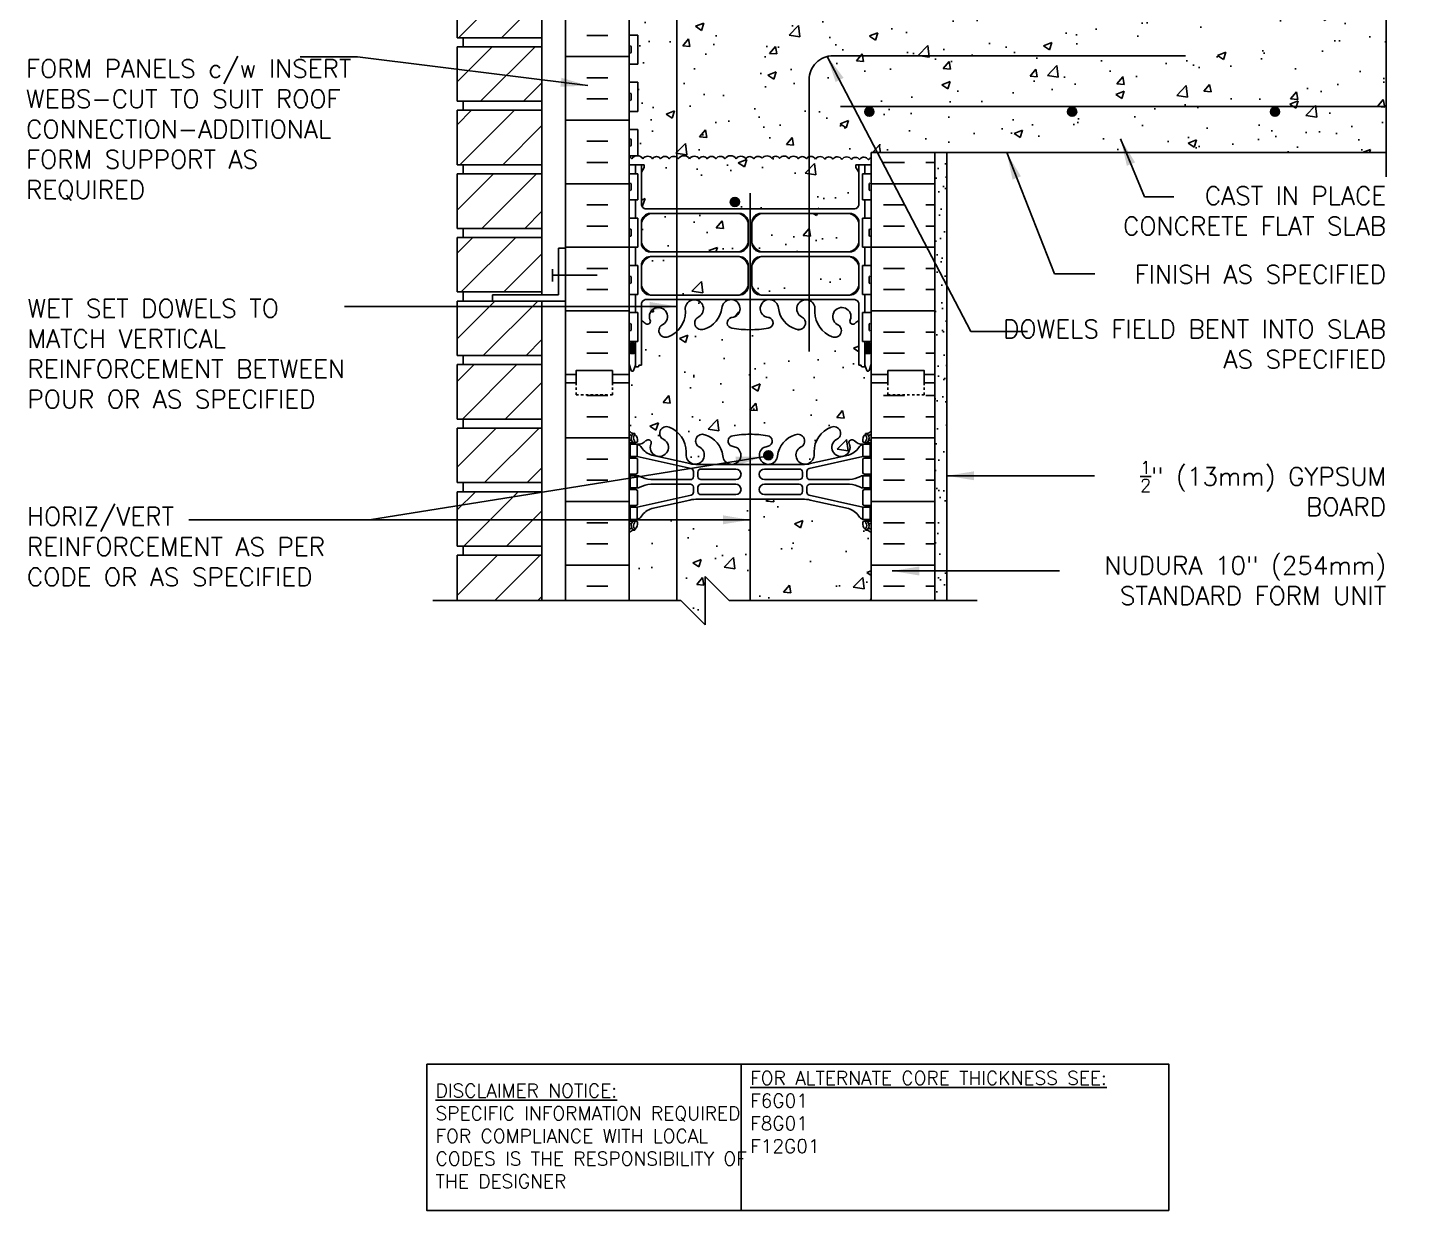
# Model space of a CAD drawing. Header units: inches. Extents: x 99.4 to 156.5, y 88.9 to 167.4.
# Drawn here: x 99.4 to 156.5, y 88.9 to 137.7 of the extents above; entities that cross this region are included whole.
import ezdxf

# ---------------------------------------------------------------- set-up
doc = ezdxf.new("R2010")
doc.units = ezdxf.units.IN
doc.header["$LTSCALE"] = 0.5
doc.header["$MEASUREMENT"] = 0
doc.linetypes.add('DASHED2', pattern=[0.375, 0.25, -0.125])
for name, color, linetype in [('HATCH', 12, 'Continuous'), ('line25', 2, 'Continuous'), ('LINE3', 3, 'Continuous'), ('LINE50', 5, 'Continuous'), ('LINE9', 9, 'Continuous'), ('TEXT', 4, 'Continuous'), ('Web_Edge', 9, 'Continuous')]:
    doc.layers.add(name, color=color, linetype=linetype)
doc.styles.add('DIM', font='romans.shx', dxfattribs={"width": 0.7})
doc.styles.add('ROMANS', font='romans.shx', dxfattribs={"height": 0.75})
doc.styles.get("Standard").update_dxf_attribs({"font": 'romans.shx', "height": 0.75})
doc.dimstyles.new('ext_12', dxfattribs={"dimscale": 12, "dimtxt": 0.09375, "dimasz": 0.09375, "dimexe": 0.09375, "dimexo": 0.0625, "dimgap": 0.0625, "dimtad": 1, "dimdec": 1, "dimzin": 3, "dimdsep": 46, "dimlunit": 4, "dimtxsty": 'DIM', "dimcen": 0.09, "dimdle": 0.09375, "dimclrt": 4, "dimadec": 0, "dimazin": 0, "dimtfac": 1, "dimtdec": 1, "dimtmove": 2, "dimatfit": 3, "dimfxl": 1, "dimfrac": 2, "dimtolj": 1, "dimtzin": 0, "dimarcsym": 0})

msp = doc.modelspace()

# ---------------------------------------------------------------- hatches: boundary and pattern name
at = {"layer": 'HATCH'}
h = msp.add_hatch(dxfattribs=at)
h.set_pattern_fill('ANSI31', color=256, scale=10, style=0)
h.set_pattern_definition([(45, (118.6013, 117.4626), (-0.883883, 0.883883), [])])
h.paths.add_polyline_path([(120.649, 118.532), (117.15, 118.532), (117.15, 116.282), (120.649, 116.282)])
h.paths.add_polyline_path([(120.649, 115.907), (117.15, 115.907), (117.15, 114.034), (120.649, 114.034)])
h.paths.add_polyline_path([(120.649, 150.032), (117.15, 150.032), (117.15, 147.782), (120.649, 147.782)])
h.paths.add_polyline_path([(120.649, 147.407), (117.15, 147.407), (117.15, 145.157), (120.649, 145.157)])
h.paths.add_polyline_path([(120.649, 144.782), (117.15, 144.782), (117.15, 142.532), (120.649, 142.532)])
h.paths.add_polyline_path([(120.649, 142.157), (117.15, 142.157), (117.15, 139.907), (120.649, 139.907)])
h.paths.add_polyline_path([(120.649, 139.532), (117.15, 139.532), (117.15, 137.282), (120.649, 137.282)])
h.paths.add_polyline_path([(120.649, 136.907), (117.15, 136.907), (117.15, 134.657), (120.649, 134.657)])
h.paths.add_polyline_path([(120.649, 134.282), (117.15, 134.282), (117.15, 132.032), (120.649, 132.032)])
h.paths.add_polyline_path([(120.649, 131.657), (117.15, 131.657), (117.15, 129.407), (120.649, 129.407)])
h.paths.add_polyline_path([(120.649, 129.032), (117.15, 129.032), (117.15, 126.782), (120.649, 126.782)])
h.paths.add_polyline_path([(120.649, 126.407), (117.15, 126.407), (117.15, 124.157), (120.649, 124.157)])
h.paths.add_polyline_path([(120.649, 123.782), (117.15, 123.782), (117.15, 121.532), (120.649, 121.532)])
h.paths.add_polyline_path([(120.649, 121.157), (117.15, 121.157), (117.15, 118.907), (120.649, 118.907)])
h.paths.add_polyline_path([(120.649, 153.549), (117.149, 153.549), (117.149, 152.854), (120.649, 152.854)])
h.paths.add_polyline_path([(120.649, 156.174), (117.149, 156.174), (117.149, 153.924), (120.649, 153.924)])
h.paths.add_polyline_path([(120.649, 158.799), (117.149, 158.799), (117.149, 156.549), (120.649, 156.549)])
h.paths.add_polyline_path([(120.649, 161.424), (117.149, 161.424), (117.149, 159.174), (120.649, 159.174)])
h.paths.add_polyline_path([(120.649, 164.049), (117.149, 164.049), (117.149, 161.799), (120.649, 161.799)])
h = msp.add_hatch(dxfattribs=at)
h.set_pattern_fill('AR-CONC', color=256, scale=0.5)
h.paths.add_polyline_path([(155.512, 138.003), (156.512, 139.003), (154.512, 139.003), (155.512, 140.003), (155.512, 140.534), (136.185, 140.534), (134.935, 140.534), (134.935, 140.56, 0.508635), (134.046, 140.543, 0.520567), (133.429, 140.543, 0.520567), (132.797, 140.543, 0.520567), (132.008, 140.543, 0.520567), (131.582, 140.543, 0.520567), (130.923, 140.543, 0.520567), (130.435, 140.543, 0.520567), (129.646, 140.543, 0.520567), (129.136, 140.543, 0.520567), (128.679, 140.543, 0.520567), (128.088, 140.543, 0.520567), (127.678, 140.543, 0.520567), (127.09, 140.543, 0.520567), (126.495, 140.543, 0.520567), (125.806, 140.543, 0.520567), (125.091, 140.543, 0.520567), (124.589, 140.543, 0.253229), (124.247, 140.714), (124.247, 139.339), (124.612, 139.339), (124.612, 138.139), (124.247, 138.139), (124.247, 137.389), (124.612, 137.389), (124.612, 136.189), (124.247, 136.189), (124.247, 135.439), (124.612, 135.439), (124.612, 134.239), (124.247, 134.239), (124.247, 133.489), (124.612, 133.489), (124.612, 132.405, -0.223532), (124.822, 132.284, -0.520567), (125.215, 132.284, -0.520567), (125.547, 132.284, -0.520567), (125.909, 132.284, -0.520567), (126.281, 132.284, -0.520567), (126.747, 132.284, -0.520567), (127.14, 132.284, -0.520567), (127.471, 132.284, -0.520567), (127.834, 132.284, -0.520567), (128.206, 132.284, -0.520567), (128.672, 132.284, -0.520567), (129.065, 132.284, -0.520567), (129.396, 132.284, -0.493322), (129.747, 132.3, -0.520567), (130.14, 132.3, -0.520567), (130.471, 132.3, -0.546814), (130.843, 132.284, -0.520567), (131.237, 132.284, -0.520567), (131.568, 132.284, -0.546814), (131.94, 132.269, -0.520567), (132.333, 132.269, -0.520567), (132.664, 132.269, -0.546814), (133.036, 132.254, -0.520567), (133.43, 132.254, -0.520567), (133.761, 132.254, -0.546814), (134.133, 132.239, -0.153631), (134.247, 132.327), (134.247, 132.534), (155.512, 132.534)])
h.paths.add_polyline_path([(134.247, 116.842, 0.08841), (134.101, 116.939), (134.011, 116.939), (134.011, 116.981, -0.249069), (133.901, 117.188), (133.901, 117.256, -0.414214), (133.964, 117.318), (134.011, 117.318), (134.011, 117.388), (133.906, 117.388, -0.155529), (133.73, 117.522, 0.180914), (133.313, 117.834), (131.732, 118.187, 0.054974), (131.405, 118.223), (129.247, 118.223), (127.089, 118.223, 0.054974), (126.762, 118.187), (125.181, 117.834, 0.180914), (124.764, 117.522, -0.155529), (124.588, 117.388), (124.483, 117.388), (124.483, 117.318), (124.531, 117.318, -0.414214), (124.593, 117.256), (124.593, 117.188, -0.249069), (124.483, 116.981), (124.483, 116.939), (124.393, 116.939, 0.088416), (124.247, 116.842), (124.247, 114.034), (126.386, 114.034), (127.386, 113.034), (127.386, 115.034), (128.386, 114.034), (134.247, 114.034)])
h.paths.add_polyline_path([(134.247, 123.034), (134.247, 123.794), (134.162, 123.533, -0.6), (134.062, 123.533), (134.013, 123.683), (133.887, 123.683, -0.414214), (133.837, 123.733), (133.837, 123.763), (133.737, 123.763), (133.737, 125.6, 0.108935), (133.584, 125.487, -0.8344), (133.373, 125.613), (133.385, 125.634, 2.155404), (132.846, 125.44, -1), (132.632, 124.929, -0.311223), (131.923, 125.945), (131.924, 126.11, 1.661382), (131.363, 125.757, -1), (131.149, 125.246, -0.30095), (130.413, 126.118, 1.661382), (129.852, 125.765, 0.055617), (130.031, 125.72, -0.843243), (129.997, 125.287, -0.049932), (129.247, 125.223, -0.049932), (128.497, 125.287, -0.843243), (128.463, 125.72, 0.055617), (128.642, 125.765, 1.661382), (128.081, 126.118, -0.30095), (127.345, 125.246, -1), (127.131, 125.757, 1.661382), (126.57, 126.11), (126.571, 125.945, -0.311223), (125.862, 124.929, -1), (125.648, 125.44, 2.155404), (125.11, 125.634), (125.121, 125.613, -0.834375), (124.91, 125.487, 0.108938), (124.757, 125.6), (124.757, 123.763), (124.657, 123.763), (124.657, 123.733, -0.414214), (124.607, 123.683), (124.481, 123.683), (124.432, 123.533, -0.6), (124.332, 123.533), (124.247, 123.794), (124.247, 123.034), (124.247, 121.034, 0.088416), (124.393, 120.937), (124.483, 120.937), (124.483, 120.895, -0.249069), (124.593, 120.688), (124.593, 120.621, -0.414214), (124.531, 120.558), (124.483, 120.558), (124.483, 120.488), (124.588, 120.488, 0.231736), (124.946, 120.639, -0.8344), (125.157, 120.514), (125.146, 120.492, 2.155404), (125.684, 120.687, -1), (125.898, 121.198, -0.311223), (126.607, 120.182), (126.606, 120.017, 1.661382), (127.167, 120.37, -1), (127.381, 120.881, -0.30095), (128.117, 120.009, 1.661382), (128.678, 120.361, 0.055617), (128.499, 120.407, -0.843243), (128.533, 120.839, -0.047544), (129.247, 120.904, -0.047544), (129.961, 120.839, -0.843243), (129.995, 120.407, 0.055617), (129.816, 120.361, 1.661382), (130.377, 120.009, -0.30095), (131.113, 120.881, -1), (131.327, 120.37, 1.661382), (131.888, 120.017), (131.887, 120.182, -0.311223), (132.596, 121.198, -1), (132.81, 120.687, 2.155404), (133.349, 120.492), (133.337, 120.514, -0.834375), (133.548, 120.639, 0.23174), (133.906, 120.488), (134.011, 120.488), (134.011, 120.558), (133.964, 120.558, -0.414214), (133.901, 120.621), (133.901, 120.688, -0.249069), (134.011, 120.895), (134.011, 120.937), (134.101, 120.937, 0.08841), (134.247, 121.034)])
h.paths.add_polyline_path([(133.737, 131.722), (133.617, 131.922), (133.617, 132.034), (134.247, 132.034), (134.247, 132.327, 0.153631), (134.133, 132.239, 0.546814), (133.761, 132.254, 0.520567), (133.43, 132.254, 0.520567), (133.036, 132.254, 0.546814), (132.664, 132.269, 0.520567), (132.333, 132.269, 0.520567), (131.94, 132.269, 0.546814), (131.568, 132.284, 0.520567), (131.237, 132.284, 0.520567), (130.843, 132.284, 0.546814), (130.471, 132.3, 0.520567), (130.14, 132.3, 0.520567), (129.747, 132.3, 0.493322), (129.396, 132.284, 0.520567), (129.065, 132.284, 0.520567), (128.672, 132.284, 0.520567), (128.206, 132.284, 0.520567), (127.834, 132.284, 0.520567), (127.471, 132.284, 0.520567), (127.14, 132.284, 0.520567), (126.747, 132.284, 0.520567), (126.281, 132.284, 0.520567), (125.909, 132.284, 0.520567), (125.547, 132.284, 0.520567), (125.215, 132.284, 0.520567), (124.822, 132.284, 0.520567), (124.356, 132.284, 0.154863), (124.247, 132.368), (124.247, 132.034), (124.877, 132.034), (124.877, 131.922), (124.757, 131.722), (124.757, 130.361, 0.268156), (124.918, 130.213), (133.576, 130.213, 0.268138), (133.737, 130.361)])
h.paths.add_polyline_path([(129.171, 127.869, 0.225652), (128.796, 128.244), (125.132, 128.244, 0.225652), (124.757, 127.869), (124.757, 127.028, 0.225652), (125.132, 126.653), (128.796, 126.653, 0.225652), (129.171, 127.028)])
h.paths.add_polyline_path([(128.796, 130.025), (125.132, 130.025, 0.225652), (124.757, 129.65), (124.757, 128.809, 0.225652), (125.132, 128.434), (128.796, 128.434, 0.225652), (129.171, 128.809), (129.171, 129.65, 0.225652)])
h.paths.add_polyline_path([(133.737, 129.65, 0.225652), (133.362, 130.025), (129.698, 130.025, 0.225652), (129.323, 129.65), (129.323, 128.809, 0.225652), (129.698, 128.434), (133.362, 128.434, 0.225652), (133.737, 128.809)])
h.paths.add_polyline_path([(133.737, 127.869, 0.225652), (133.362, 128.244), (129.698, 128.244, 0.225652), (129.323, 127.869), (129.323, 127.028, 0.225652), (129.698, 126.653), (133.362, 126.653, 0.225652), (133.737, 127.028)])
h.paths.add_polyline_path([(134.247, 143.034, 0.08841), (134.101, 143.132), (134.011, 143.132), (134.011, 143.174, -0.249069), (133.901, 143.381), (133.901, 143.448, -0.414214), (133.964, 143.511), (134.011, 143.511), (134.011, 143.581), (133.906, 143.581, 0.231736), (133.548, 143.43, -0.8344), (133.337, 143.555), (133.349, 143.576, 2.155404), (132.81, 143.382, -1), (132.596, 142.871, -0.311223), (131.887, 143.887), (131.888, 144.052, 1.661382), (131.327, 143.699, -1), (131.113, 143.188, -0.30095), (130.377, 144.06, 1.661382), (129.816, 143.708, 0.055617), (129.995, 143.662, -0.843243), (129.961, 143.23, -0.047544), (129.247, 143.165, -0.047544), (128.533, 143.23, -0.843243), (128.499, 143.662, 0.055617), (128.678, 143.708, 1.661382), (128.117, 144.06, -0.30095), (127.381, 143.188, -1), (127.167, 143.699, 1.661382), (126.606, 144.052), (126.607, 143.887, -0.311223), (125.898, 142.871, -1), (125.684, 143.382, 2.155404), (125.146, 143.576), (125.157, 143.555, -0.834375), (124.946, 143.43, 0.23174), (124.588, 143.581), (124.483, 143.581), (124.483, 143.511), (124.531, 143.511, -0.414214), (124.593, 143.448), (124.593, 143.381, -0.249069), (124.483, 143.174), (124.483, 143.132), (124.393, 143.132, 0.088416), (124.247, 143.034), (124.247, 141.034), (124.247, 140.714, -0.253229), (124.589, 140.543, -0.520567), (125.091, 140.543, -0.520567), (125.806, 140.543, -0.520567), (126.495, 140.543, -0.520567), (127.09, 140.543, -0.520567), (127.678, 140.543, -0.520567), (128.088, 140.543, -0.520567), (128.679, 140.543, -0.520567), (129.136, 140.543, -0.520567), (129.646, 140.543, -0.520567), (130.435, 140.543, -0.520567), (130.923, 140.543, -0.520567), (131.582, 140.543, -0.520567), (132.008, 140.543, -0.520567), (132.797, 140.543, -0.520567), (133.429, 140.543, -0.520567), (134.046, 140.543, -0.508635), (134.935, 140.56), (134.935, 141.034), (134.247, 141.034)])
h.paths.add_polyline_path([(134.247, 150.354), (128.386, 150.354), (127.386, 151.354), (127.386, 149.354), (126.386, 150.354), (124.247, 150.354), (124.247, 147.227, 0.088416), (124.393, 147.129), (124.483, 147.129), (124.483, 147.088, -0.249069), (124.593, 146.881), (124.593, 146.813, -0.414214), (124.531, 146.751), (124.483, 146.751), (124.483, 146.681), (124.588, 146.681, -0.155529), (124.764, 146.547, 0.180914), (125.181, 146.235), (126.762, 145.882, 0.054974), (127.089, 145.846), (129.247, 145.846), (131.405, 145.846, 0.054974), (131.732, 145.882), (133.313, 146.235, 0.180914), (133.73, 146.547, -0.155529), (133.906, 146.681), (134.011, 146.681), (134.011, 146.751), (133.964, 146.751, -0.414214), (133.901, 146.813), (133.901, 146.881, -0.249069), (134.011, 147.088), (134.011, 147.129), (134.101, 147.129, 0.08841), (134.247, 147.227)])
h.paths.add_polyline_path([(133.313, 156.909), (131.732, 157.262, 0.054974), (131.405, 157.298), (129.247, 157.298), (127.089, 157.298, 0.054974), (126.762, 157.262), (125.181, 156.909, 0.180914), (124.764, 156.597, -0.155529), (124.588, 156.463), (124.483, 156.463), (124.483, 156.393), (124.531, 156.393, -0.414214), (124.593, 156.331), (124.593, 156.263, -0.249069), (124.483, 156.056), (124.483, 156.015), (124.393, 156.015, 0.088416), (124.247, 155.917), (124.247, 152.854), (126.386, 152.854), (127.386, 151.854), (127.386, 153.854), (128.386, 152.854), (134.247, 152.854), (134.247, 155.917, 0.08841), (134.101, 156.015), (134.011, 156.015), (134.011, 156.056, -0.249069), (133.901, 156.263), (133.901, 156.331, -0.414214), (133.964, 156.393), (134.011, 156.393), (134.011, 156.463), (133.906, 156.463, -0.155529), (133.73, 156.597, 0.180914)])
h.paths.add_polyline_path([(132.596, 160.273, -1), (132.81, 159.762, 2.155404), (133.349, 159.567), (133.337, 159.589, -0.834375), (133.548, 159.714, 0.23174), (133.906, 159.563), (134.011, 159.563), (134.011, 159.633), (133.964, 159.633, -0.414214), (133.901, 159.696), (133.901, 159.763, -0.249069), (134.011, 159.97), (134.011, 160.012), (134.101, 160.012, 0.08841), (134.247, 160.11), (134.247, 160.83, 0.336749), (133.585, 160.724, 0.520567), (133.198, 160.724, 0.520567), (132.698, 160.724, 0.259173), (132.247, 160.944, 0.259173), (131.796, 160.724, 0.520567), (131.296, 160.724, 0.520567), (130.909, 160.724, 0.336749), (130.247, 160.83, 0.336749), (129.585, 160.724, 0.520567), (129.198, 160.724, 0.520567), (128.698, 160.724, 0.520567), (127.852, 160.724, 0.520567), (127.57, 160.724, 0.520567), (126.675, 160.724, 0.520567), (125.935, 160.724, 0.520567), (125.242, 160.724, 0.520567), (125.022, 160.724, 0.321585), (124.247, 160.75), (124.247, 160.11, 0.088416), (124.393, 160.012), (124.483, 160.012), (124.483, 159.97, -0.249069), (124.593, 159.763), (124.593, 159.696, -0.414214), (124.531, 159.633), (124.483, 159.633), (124.483, 159.563), (124.588, 159.563, 0.231736), (124.946, 159.714, -0.8344), (125.157, 159.589), (125.146, 159.567, 2.155404), (125.684, 159.762, -1), (125.898, 160.273, -0.311223), (126.607, 159.257), (126.606, 159.092, 1.661382), (127.167, 159.445, -1), (127.381, 159.956, -0.30095), (128.117, 159.084, 1.661382), (128.678, 159.436, 0.055617), (128.499, 159.482, -0.843243), (128.533, 159.914, -0.047544), (129.247, 159.979, -0.047544), (129.961, 159.914, -0.843243), (129.995, 159.482, 0.055617), (129.816, 159.436, 1.661382), (130.377, 159.084, -0.30095), (131.113, 159.956, -1), (131.327, 159.445, 1.661382), (131.888, 159.092), (131.887, 159.257, -0.311223)])
h = msp.add_hatch(dxfattribs=at)
h.set_pattern_fill('INSUL', color=256, scale=7, style=0)
h.paths.add_polyline_path([(136.872, 132.534), (134.247, 132.534), (134.247, 123.034), (134.935, 123.034), (134.935, 123.534), (136.435, 123.534), (136.435, 123.034), (136.872, 123.034)])
h.paths.add_polyline_path([(124.247, 141.034), (123.56, 141.034), (123.56, 140.534), (122.06, 140.534), (122.06, 141.034), (121.622, 141.034), (121.622, 123.034), (122.06, 123.034), (122.06, 123.534), (123.56, 123.534), (123.56, 123.034), (124.247, 123.034)])
h = msp.add_hatch(dxfattribs=at)
h.set_pattern_fill('AR-SAND', color=256, scale=0.5, style=0)
h.set_pattern_definition([(37.5, (-94.5193, 2.6143), (-0.0314967, 0.9634119), [0, -0.76, 0, -0.85, 0, -0.8125]), (7.5, (-94.5193, 2.6143), (0.8848884, 1.411073), [0, -0.41, 0, -0.685, 0, -0.2625]), (327.5, (-95.1343, 2.6143), (1.557071, 0.0028295), [0, -0.25, 0, -0.9, 0, -1.175]), (317.5, (-95.1343, 2.6143), (1.503063, 0.438838), [0, -0.125, 0, -0.59, 0, -0.675])])
h.paths.add_polyline_path([(137.372, 132.534), (136.872, 132.534), (136.872, 132.06), (137.372, 132.06)])
h.paths.add_polyline_path([(137.372, 117.034), (136.872, 117.034), (136.872, 132.034), (137.372, 132.034)])
h.paths.add_polyline_path([(136.872, 114.034), (137.372, 114.034), (137.372, 116.947), (136.872, 116.947)])
h = msp.add_hatch(dxfattribs=at)
h.set_pattern_fill('INSUL', color=256, scale=7, style=0)
h.paths.add_polyline_path([(134.247, 114.034), (136.872, 114.034), (136.872, 123.034), (136.435, 123.034), (136.435, 122.534), (134.935, 122.534), (134.935, 123.034), (134.247, 123.034)])
h.paths.add_polyline_path([(121.622, 114.034), (124.247, 114.034), (124.247, 123.034), (123.56, 123.034), (123.56, 122.534), (122.06, 122.534), (122.06, 123.034), (121.622, 123.034)])
at = {"layer": 'LINE3'}
for points in [[(134.357, 134.222, 1), (133.982, 134.222, 1)], [(142.732, 134.222, 1), (142.357, 134.222, 1)], [(151.107, 134.222, 1), (150.732, 134.222, 1)], [(128.805, 130.5, 1), (128.43, 130.5, 1)], [(130.191, 120.036, 1), (129.816, 120.036, 1)]]:
    msp.add_hatch(color=256, dxfattribs=at).paths.add_polyline_path(points)

# ---------------------------------------------------------------- linework, layer by layer
at = {"layer": 'HATCH'}
for points in [[(124.822, 132.284, 0.520567), (124.356, 132.284, 0.154863), (124.247, 132.368, 0.154863)], [(126.747, 132.284, 0.520567), (126.281, 132.284, 0.520567), (125.909, 132.284, 0.520567), (125.547, 132.284, 0.520567), (125.215, 132.284, 0.520567), (124.822, 132.284, 0.212897), (124.822, 132.284, 0.212897)], [(128.672, 132.284, 0.520567), (128.206, 132.284, 0.520567), (127.834, 132.284, 0.520567), (127.471, 132.284, 0.520567), (127.14, 132.284, 0.520567), (126.747, 132.284, 0.212897), (126.747, 132.284, 0.212897)], [(129.747, 132.3, 0.493322), (129.396, 132.284, 0.520567), (129.065, 132.284, 0.520567), (128.672, 132.284, 0.212897), (128.672, 132.284)], [(130.843, 132.284, 0.546814), (130.471, 132.3, 0.520567), (130.14, 132.3, 0.520567), (129.747, 132.3, 0.212897), (129.747, 132.3)], [(131.94, 132.269, 0.546814), (131.568, 132.284, 0.520567), (131.237, 132.284, 0.520567), (130.843, 132.284, 0.212897), (130.843, 132.284)], [(133.036, 132.254, 0.546814), (132.664, 132.269, 0.520567), (132.333, 132.269, 0.520567), (131.94, 132.269, 0.212897), (131.94, 132.269)], [(134.133, 132.239, 0.546814), (133.761, 132.254, 0.520567), (133.43, 132.254, 0.520567), (133.036, 132.254, 0.212897), (133.036, 132.254)], [(134.247, 132.327, 0.153631), (134.133, 132.239), (134.133, 132.239)]]:
    msp.add_lwpolyline(points, format="xyb", dxfattribs=at)
at = {"layer": 'line25'}
for p, q in [((124.247, 123.034), (124.247, 141.034)), ((117.15, 137.282), (117.15, 139.532)), ((120.649, 139.532), (120.649, 126.657)), ((117.15, 137.282), (120.65, 137.282)), ((117.4, 136.907), (117.4, 137.282)), ((117.4, 136.907), (117.4, 137.282)), ((124.247, 137.389), (124.612, 137.389)), ((124.612, 136.189), (124.612, 137.389)), ((117.15, 134.657), (117.15, 136.907)), ((117.15, 136.907), (120.65, 136.907)), ((124.247, 136.189), (124.612, 136.189)), ((124.247, 135.439), (124.612, 135.439)), ((124.612, 134.239), (124.612, 135.439)), ((117.15, 134.657), (120.65, 134.657)), ((117.15, 132.032), (117.15, 134.282)), ((117.15, 134.282), (120.65, 134.282)), ((117.4, 134.282), (117.4, 134.657)), ((117.4, 134.282), (117.4, 134.657)), ((124.247, 134.239), (124.612, 134.239)), ((124.247, 133.489), (124.612, 133.489)), ((124.612, 133.489), (124.612, 132.409)), ((124.247, 123.034), (124.247, 132.534)), ((134.247, 132.534), (134.247, 123.034)), ((134.247, 132.534), (155.512, 132.534)), ((117.15, 132.032), (120.65, 132.032)), ((117.4, 131.657), (117.4, 132.032)), ((117.4, 131.657), (117.4, 132.032)), ((124.247, 132.409), (124.612, 132.409)), ((117.15, 129.407), (117.15, 131.657)), ((117.15, 131.657), (120.65, 131.657)), ((124.247, 131.659), (124.612, 131.659)), ((124.612, 130.579), (124.612, 131.659)), ((134.247, 131.659), (133.882, 131.659)), ((133.882, 130.579), (133.882, 131.659)), ((124.247, 130.579), (124.612, 130.579)), ((134.247, 130.579), (133.882, 130.579)), ((124.247, 129.829), (124.612, 129.829)), ((124.612, 129.829), (124.612, 128.629)), ((134.247, 129.829), (133.882, 129.829)), ((133.882, 129.829), (133.882, 128.629)), ((117.15, 129.407), (120.65, 129.407)), ((117.4, 129.032), (117.4, 129.407)), ((117.4, 129.032), (117.4, 129.407)), ((117.15, 126.782), (117.15, 129.032)), ((117.15, 129.032), (120.65, 129.032)), ((124.247, 128.629), (124.612, 128.629)), ((134.247, 128.629), (133.882, 128.629)), ((124.247, 127.879), (124.612, 127.879)), ((124.612, 127.879), (124.612, 126.679)), ((134.247, 127.879), (133.882, 127.879)), ((133.882, 127.879), (133.882, 126.679)), ((117.15, 126.782), (120.65, 126.782)), ((117.4, 126.407), (117.4, 126.782)), ((117.4, 126.407), (117.4, 126.782)), ((117.15, 124.157), (117.15, 126.407)), ((117.15, 126.407), (120.65, 126.407)), ((120.649, 126.407), (120.649, 114.034)), ((124.247, 126.679), (124.612, 126.679)), ((134.247, 126.679), (133.882, 126.679)), ((124.247, 125.929), (124.612, 125.929)), ((124.612, 125.929), (124.612, 124.729)), ((134.247, 125.929), (133.882, 125.929)), ((133.882, 125.929), (133.882, 124.729)), ((124.247, 124.729), (124.612, 124.729)), ((134.247, 124.729), (133.882, 124.729)), ((117.15, 124.157), (120.65, 124.157)), ((117.4, 123.782), (117.4, 124.157)), ((117.4, 123.782), (117.4, 124.157)), ((117.15, 121.532), (117.15, 123.782)), ((117.15, 123.782), (120.65, 123.782)), ((124.247, 123.034), (124.247, 114.034)), ((134.247, 114.034), (134.247, 123.034)), ((117.15, 121.532), (120.65, 121.532)), ((117.15, 118.907), (117.15, 121.157)), ((117.15, 121.157), (120.65, 121.157)), ((117.4, 121.157), (117.4, 121.532)), ((117.4, 121.157), (117.4, 121.532)), ((117.15, 118.907), (120.65, 118.907)), ((117.4, 118.532), (117.4, 118.907)), ((117.4, 118.532), (117.4, 118.907)), ((117.15, 116.282), (117.15, 118.532)), ((117.15, 118.532), (120.65, 118.532)), ((117.15, 116.282), (120.65, 116.282)), ((117.4, 115.907), (117.4, 116.282)), ((117.4, 115.907), (117.4, 116.282)), ((117.15, 114.034), (117.15, 115.907)), ((117.15, 115.907), (120.65, 115.907))]:
    msp.add_line(p, q, dxfattribs=at)
at = {"layer": 'LINE3'}
for p, q in [((126.224, 114.034), (126.224, 150.354)), ((155.512, 134.44), (132.973, 134.44)), ((129.247, 114.034), (129.247, 130.862))]:
    msp.add_line(p, q, dxfattribs=at)
at = {"layer": 'LINE3', "linetype": 'Continuous'}
msp.add_lwpolyline([(131.682, 124.327), (131.682, 135.534, -0.414214), (132.682, 136.534), (147.224, 136.534)], format="xyb", dxfattribs=at)
at = {"layer": 'LINE3'}
for centre in [(134.169, 134.222), (142.544, 134.222), (150.919, 134.222), (128.617, 130.5), (130.003, 120.036)]:
    msp.add_circle(centre, 0.188, dxfattribs=at)
at = {"layer": 'LINE50'}
for p, q in [((121.622, 141.034), (121.622, 123.034)), ((136.872, 132.534), (136.872, 123.034)), ((121.622, 114.034), (121.622, 123.034)), ((134.247, 123.034), (134.935, 123.034)), ((136.872, 114.034), (136.872, 123.034))]:
    msp.add_line(p, q, dxfattribs=at)
for points in [[(121.622, 123.034), (122.06, 123.034), (122.06, 123.534), (123.56, 123.534), (123.56, 123.034), (124.247, 123.034)], [(136.872, 123.034), (136.435, 123.034), (136.435, 123.534), (134.935, 123.534), (134.935, 123.034), (134.247, 123.034)]]:
    msp.add_lwpolyline(points, dxfattribs=at)
at = {"layer": 'LINE9'}
for p, q in [((155.512, 131.534), (155.512, 138.003)), ((124.247, 136.679), (124.247, 136.899)), ((124.247, 136.844), (124.247, 136.844)), ((124.247, 136.734), (124.247, 136.734)), ((124.287, 136.939), (124.287, 136.939)), ((124.327, 136.679), (124.327, 136.899)), ((124.247, 134.729), (124.247, 134.949)), ((124.247, 134.894), (124.247, 134.894)), ((124.247, 134.784), (124.247, 134.784)), ((124.287, 134.989), (124.287, 134.989)), ((124.327, 134.729), (124.327, 134.949)), ((124.287, 134.689), (124.287, 134.689)), ((124.247, 133.059), (124.247, 132.839)), ((124.287, 133.099), (124.287, 133.099)), ((124.327, 133.059), (124.327, 132.839)), ((124.247, 133.004), (124.247, 133.004)), ((124.247, 132.894), (124.247, 132.894)), ((124.287, 132.799), (124.287, 132.799)), ((137.372, 132.534), (137.372, 114.034)), ((124.247, 131.009), (124.247, 131.229)), ((124.247, 131.174), (124.247, 131.174)), ((124.247, 131.064), (124.247, 131.064)), ((124.287, 131.269), (124.287, 131.269)), ((124.287, 130.969), (124.287, 130.969)), ((124.327, 131.009), (124.327, 131.229)), ((134.167, 131.009), (134.167, 131.229)), ((134.207, 131.269), (134.207, 131.269)), ((134.207, 130.969), (134.207, 130.969)), ((134.247, 131.009), (134.247, 131.229)), ((134.247, 131.174), (134.247, 131.174)), ((134.247, 131.064), (134.247, 131.064)), ((124.247, 129.339), (124.247, 129.119)), ((124.247, 129.284), (124.247, 129.284)), ((124.247, 129.174), (124.247, 129.174)), ((124.287, 129.379), (124.287, 129.379)), ((124.287, 129.079), (124.287, 129.079)), ((124.327, 129.339), (124.327, 129.119)), ((134.167, 129.339), (134.167, 129.119)), ((134.207, 129.379), (134.207, 129.379)), ((134.207, 129.079), (134.207, 129.079)), ((134.247, 129.339), (134.247, 129.119)), ((134.247, 129.284), (134.247, 129.284)), ((134.247, 129.174), (134.247, 129.174)), ((121.334, 128.594), (121.334, 126.657)), ((121.334, 128.594), (121.622, 128.594)), ((121.084, 127.469), (121.084, 127.719)), ((121.084, 127.469), (122.93, 127.469)), ((121.084, 127.469), (121.084, 127.219)), ((124.247, 127.389), (124.247, 127.169)), ((124.327, 127.389), (124.327, 127.169)), ((134.167, 127.389), (134.167, 127.169)), ((134.247, 127.389), (134.247, 127.169)), ((124.247, 127.334), (124.247, 127.334)), ((124.247, 127.224), (124.247, 127.224)), ((124.287, 127.129), (124.287, 127.129)), ((134.207, 127.129), (134.207, 127.129)), ((134.247, 127.334), (134.247, 127.334)), ((134.247, 127.224), (134.247, 127.224)), ((121.334, 126.657), (118.611, 126.657)), ((118.611, 126.657), (118.611, 126.407)), ((118.611, 126.407), (121.622, 126.407)), ((124.247, 125.439), (124.247, 125.219)), ((124.247, 125.384), (124.247, 125.384)), ((124.247, 125.274), (124.247, 125.274)), ((124.287, 125.479), (124.287, 125.479)), ((124.287, 125.179), (124.287, 125.179)), ((124.327, 125.439), (124.327, 125.219)), ((134.167, 125.439), (134.167, 125.219)), ((134.207, 125.479), (134.207, 125.479)), ((134.207, 125.179), (134.207, 125.179)), ((134.247, 125.439), (134.247, 125.219)), ((134.247, 125.384), (134.247, 125.384)), ((134.247, 125.274), (134.247, 125.274)), ((127.386, 113.034), (127.386, 115.034)), ((128.386, 114.034), (127.386, 115.034)), ((126.386, 114.034), (116.149, 114.034)), ((126.386, 114.034), (127.386, 113.034)), ((138.622, 114.034), (128.386, 114.034))]:
    msp.add_line(p, q, dxfattribs=at)
at = {"layer": 'LINE9', "linetype": 'DASHED2', "ltscale": 0.15}
for points in [[(122.06, 123.034), (122.06, 123.034), (122.06, 122.534), (123.56, 122.534), (123.56, 123.034), (123.56, 123.034)], [(136.435, 123.034), (136.435, 123.034), (136.435, 122.534), (134.935, 122.534), (134.935, 123.034), (134.935, 123.034)]]:
    msp.add_lwpolyline(points, dxfattribs=at)
at = {"layer": 'LINE9'}
for centre, start, end in [((124.287, 136.899), 90, 180), ((124.287, 136.679), 180, 270), ((124.287, 136.899), 360, 90), ((124.287, 136.679), 270, 0), ((124.287, 134.949), 90, 180), ((124.287, 134.949), 360, 90), ((124.287, 134.729), 180, 270), ((124.287, 134.729), 270, 0), ((124.287, 133.059), 90, 180), ((124.287, 133.059), 0, 90), ((124.287, 132.839), 180, 270), ((124.287, 132.839), 270, 0), ((124.287, 131.229), 90, 180), ((124.287, 131.009), 180, 270), ((124.287, 131.229), 360, 90), ((124.287, 131.009), 270, 0), ((134.207, 131.229), 90, 180), ((134.207, 131.009), 180, 270), ((134.207, 131.229), 0, 90), ((134.207, 131.009), 270, 0), ((124.287, 129.339), 90, 180), ((124.287, 129.119), 180, 270), ((124.287, 129.339), 0, 90), ((124.287, 129.119), 270, 0), ((134.207, 129.339), 90, 180), ((134.207, 129.119), 180, 270), ((134.207, 129.339), 360, 90), ((134.207, 129.119), 270, 0), ((124.287, 127.389), 90, 180), ((124.287, 127.389), 0, 90), ((134.207, 127.389), 90, 180), ((134.207, 127.389), 360, 90), ((124.287, 127.169), 180, 270), ((124.287, 127.169), 270, 0), ((134.207, 127.169), 180, 270), ((134.207, 127.169), 270, 0), ((124.287, 125.439), 90, 180), ((124.287, 125.219), 180, 270), ((124.287, 125.439), 0, 90), ((124.287, 125.219), 270, 0), ((134.207, 125.439), 90, 180), ((134.207, 125.219), 180, 270), ((134.207, 125.439), 360, 90), ((134.207, 125.219), 270, 0)]:
    msp.add_arc(centre, 0.04, start, end, dxfattribs=at)
at = {"layer": 'TEXT'}
msp.add_lwpolyline([(115.889, 94.89), (128.872, 94.89), (128.872, 88.852), (115.889, 88.852)], close=True, dxfattribs=at)
msp.add_lwpolyline([(128.872, 94.89), (146.533, 94.89), (146.533, 88.852), (128.872, 88.852)], dxfattribs=at)
at = {"layer": 'Web_Edge'}
for p, q in [((124.877, 132.034), (124.247, 132.034)), ((124.757, 132.034), (124.757, 130.361)), ((124.877, 131.922), (124.757, 131.722)), ((124.877, 131.922), (124.757, 131.722)), ((124.877, 132.034), (124.877, 131.922)), ((124.877, 132.034), (124.877, 131.922)), ((133.617, 132.034), (134.247, 132.034)), ((133.617, 132.034), (133.617, 131.922)), ((133.617, 132.034), (133.617, 131.922)), ((133.617, 131.922), (133.737, 131.722)), ((133.617, 131.922), (133.737, 131.722)), ((133.737, 132.034), (133.737, 130.361)), ((133.576, 130.213), (124.918, 130.213)), ((124.757, 129.65), (124.757, 128.809)), ((128.796, 130.025), (125.132, 130.025)), ((129.171, 129.65), (129.171, 128.809)), ((129.323, 129.651), (129.323, 128.81)), ((133.362, 130.025), (129.698, 130.025)), ((133.737, 129.65), (133.737, 128.809)), ((125.132, 128.434), (128.796, 128.434)), ((125.132, 128.244), (128.796, 128.244)), ((133.362, 128.434), (129.698, 128.434)), ((133.362, 128.244), (129.698, 128.244)), ((124.757, 127.028), (124.757, 127.869)), ((129.171, 127.028), (129.171, 127.869)), ((129.323, 127.027), (129.323, 127.868)), ((133.737, 127.028), (133.737, 127.869)), ((124.757, 126.317), (124.757, 123.763)), ((133.576, 126.465), (124.918, 126.465)), ((128.796, 126.653), (125.132, 126.653)), ((133.362, 126.653), (129.698, 126.653)), ((133.737, 126.317), (133.737, 123.763)), ((125.11, 125.634), (125.121, 125.613)), ((126.571, 125.945), (126.57, 126.11)), ((131.923, 125.945), (131.924, 126.11)), ((133.385, 125.634), (133.373, 125.613)), ((124.507, 123.763), (124.507, 124.729)), ((133.987, 123.763), (133.987, 124.729)), ((124.247, 123.794), (124.332, 123.533)), ((124.507, 123.763), (124.432, 123.533)), ((124.481, 123.683), (124.607, 123.683)), ((124.657, 123.763), (124.757, 123.763)), ((124.657, 123.763), (124.657, 123.733)), ((124.657, 123.733), (124.657, 123.733)), ((133.837, 123.763), (133.737, 123.763)), ((133.837, 123.763), (133.837, 123.733)), ((133.837, 123.733), (133.837, 123.733)), ((134.013, 123.683), (133.887, 123.683)), ((133.987, 123.763), (134.062, 123.533)), ((134.247, 123.794), (134.162, 123.533)), ((124.247, 120.658), (124.325, 120.658)), ((124.247, 120.558), (124.531, 120.558)), ((124.393, 120.937), (124.483, 120.937)), ((124.393, 120.558), (124.393, 120.488)), ((124.483, 120.937), (124.483, 120.895)), ((124.483, 120.558), (124.483, 120.488)), ((124.593, 120.688), (124.593, 120.621)), ((125.146, 120.492), (125.157, 120.514)), ((133.349, 120.492), (133.337, 120.514)), ((133.901, 120.688), (133.901, 120.621)), ((134.247, 120.558), (133.964, 120.558)), ((134.101, 120.937), (134.011, 120.937)), ((134.011, 120.937), (134.011, 120.895)), ((134.011, 120.558), (134.011, 120.488)), ((134.101, 120.558), (134.101, 120.488)), ((134.247, 120.658), (134.169, 120.658)), ((124.247, 119.918), (124.531, 119.918)), ((124.393, 119.988), (124.393, 119.918)), ((124.483, 119.988), (124.483, 119.918)), ((126.806, 119.492), (124.588, 119.988)), ((126.762, 119.69), (125.181, 120.043)), ((126.607, 120.182), (126.606, 120.017)), ((131.688, 119.492), (133.906, 119.988)), ((131.732, 119.69), (133.313, 120.043)), ((131.887, 120.182), (131.888, 120.017)), ((134.247, 119.918), (133.964, 119.918)), ((134.011, 119.988), (134.011, 119.918)), ((134.101, 119.988), (134.101, 119.918)), ((124.593, 119.856), (124.593, 119.321)), ((126.903, 119.157), (126.903, 119.37)), ((127.089, 119.654), (129.247, 119.654)), ((127.216, 119.467), (128.655, 119.467)), ((131.405, 119.654), (129.247, 119.654)), ((131.278, 119.467), (129.839, 119.467)), ((131.591, 119.157), (131.591, 119.37)), ((133.901, 119.856), (133.901, 119.321)), ((124.247, 119.258), (124.531, 119.258)), ((124.393, 119.258), (124.393, 119.188)), ((124.483, 119.258), (124.483, 119.188)), ((126.778, 119.032), (125.141, 119.032)), ((126.778, 118.844), (125.141, 118.844)), ((127.091, 119.158), (127.091, 119.342)), ((127.216, 119.033), (128.655, 119.033)), ((127.216, 118.843), (128.655, 118.843)), ((131.278, 119.033), (129.839, 119.033)), ((131.278, 118.843), (129.839, 118.843)), ((131.403, 119.158), (131.403, 119.342)), ((131.716, 119.032), (133.353, 119.032)), ((131.716, 118.844), (133.353, 118.844)), ((134.247, 119.258), (133.964, 119.258)), ((134.011, 119.258), (134.011, 119.188)), ((134.101, 119.258), (134.101, 119.188)), ((124.247, 118.618), (124.531, 118.618)), ((124.393, 118.618), (124.393, 118.688)), ((124.483, 118.618), (124.483, 118.688)), ((126.806, 118.385), (124.588, 117.888)), ((124.593, 118.021), (124.593, 118.556)), ((126.903, 118.719), (126.903, 118.507)), ((127.089, 118.223), (129.247, 118.223)), ((127.091, 118.718), (127.091, 118.534)), ((127.216, 118.409), (128.655, 118.409)), ((131.405, 118.223), (129.247, 118.223)), ((131.278, 118.409), (129.839, 118.409)), ((131.403, 118.718), (131.403, 118.534)), ((131.591, 118.719), (131.591, 118.507)), ((131.688, 118.385), (133.906, 117.888)), ((133.901, 118.021), (133.901, 118.556)), ((134.247, 118.618), (133.964, 118.618)), ((134.011, 118.618), (134.011, 118.688)), ((134.101, 118.618), (134.101, 118.688)), ((124.247, 117.958), (124.531, 117.958)), ((124.393, 117.888), (124.393, 117.958)), ((124.483, 117.888), (124.483, 117.958)), ((126.762, 118.187), (125.181, 117.834)), ((131.732, 118.187), (133.313, 117.834)), ((134.247, 117.958), (133.964, 117.958)), ((134.011, 117.888), (134.011, 117.958)), ((134.101, 117.888), (134.101, 117.958)), ((124.247, 117.318), (124.531, 117.318)), ((124.247, 117.218), (124.325, 117.218)), ((124.393, 117.318), (124.393, 117.388)), ((124.483, 117.318), (124.483, 117.388)), ((124.593, 117.188), (124.593, 117.256)), ((133.901, 117.188), (133.901, 117.256)), ((134.247, 117.318), (133.964, 117.318)), ((134.011, 117.318), (134.011, 117.388)), ((134.101, 117.318), (134.101, 117.388)), ((134.247, 117.218), (134.169, 117.218)), ((124.393, 116.939), (124.483, 116.939)), ((124.483, 116.939), (124.483, 116.981)), ((134.011, 116.939), (134.011, 116.981)), ((134.101, 116.939), (134.011, 116.939))]:
    msp.add_line(p, q, dxfattribs=at)
for points in [[(124.507, 132.034), (124.507, 131.659)], [(133.987, 132.034), (133.987, 131.659)], [(124.507, 130.579), (124.507, 129.829)], [(133.987, 130.579), (133.987, 129.829)], [(124.507, 128.629), (124.507, 127.879)], [(133.987, 128.629), (133.987, 127.879)], [(124.507, 126.679), (124.507, 125.929)], [(133.987, 126.679), (133.987, 125.929)], [(124.507, 124.729), (124.507, 123.913)], [(133.987, 124.729), (133.987, 123.913)], [(124.588, 118.938), (124.588, 119.188), (124.288, 119.188), (124.288, 118.938)], [(124.588, 118.938), (124.588, 118.688), (124.288, 118.688), (124.288, 118.938)], [(133.906, 118.938), (133.906, 119.188), (134.206, 119.188), (134.206, 118.938)], [(133.906, 118.938), (133.906, 118.688), (134.206, 118.688), (134.206, 118.938)]]:
    msp.add_lwpolyline(points, dxfattribs=at)
for points in [[(124.457, 124.673), (124.307, 124.673), (124.307, 124.233), (124.457, 124.233)], [(124.417, 124.613), (124.347, 124.613), (124.347, 124.233), (124.417, 124.233)], [(134.037, 124.673), (134.187, 124.673), (134.187, 124.233), (134.037, 124.233)], [(134.077, 124.613), (134.147, 124.613), (134.147, 124.233), (134.077, 124.233)], [(124.288, 119.988), (124.588, 119.988), (124.588, 120.488), (124.288, 120.488)], [(134.206, 119.988), (133.906, 119.988), (133.906, 120.488), (134.206, 120.488)], [(124.288, 117.888), (124.588, 117.888), (124.588, 117.388), (124.288, 117.388)], [(134.206, 117.888), (133.906, 117.888), (133.906, 117.388), (134.206, 117.388)]]:
    msp.add_lwpolyline(points, close=True, dxfattribs=at)
for centre, radius, start, end in [((124.966, 130.426), 0.219, 197.388, 257.4322), ((133.528, 130.426), 0.219, 282.5678, 342.6083), ((125.339, 129.443), 0.617, 109.5682, 160.4318), ((125.132, 129.65), 0.375, 90, 180), ((128.589, 129.443), 0.617, 19.5682, 70.4318), ((128.796, 129.65), 0.375, 360, 90), ((129.905, 129.443), 0.617, 109.5682, 160.4318), ((129.698, 129.65), 0.375, 90, 180), ((133.155, 129.443), 0.617, 19.5682, 70.4318), ((133.362, 129.65), 0.375, 360, 90), ((125.339, 129.016), 0.617, 199.5682, 250.4318), ((125.132, 128.809), 0.375, 180, 270), ((128.589, 129.016), 0.617, 289.5682, 340.4318), ((128.796, 128.809), 0.375, 270, 0), ((129.905, 129.016), 0.617, 199.5682, 250.4318), ((129.698, 128.809), 0.375, 180, 270), ((133.155, 129.016), 0.617, 289.5682, 340.4318), ((133.362, 128.809), 0.375, 270, 0), ((125.339, 127.662), 0.617, 109.5682, 160.4318), ((125.132, 127.869), 0.375, 90, 180), ((128.589, 127.662), 0.617, 19.5682, 70.4318), ((128.796, 127.869), 0.375, 360, 90), ((129.905, 127.662), 0.617, 109.5682, 160.4318), ((129.698, 127.869), 0.375, 90, 180), ((133.155, 127.662), 0.617, 19.5682, 70.4318), ((133.362, 127.869), 0.375, 360, 90), ((125.339, 127.235), 0.617, 199.5682, 250.4318), ((125.132, 127.028), 0.375, 180, 270), ((128.589, 127.235), 0.617, 289.5682, 340.4318), ((128.796, 127.028), 0.375, 270, 0), ((129.905, 127.235), 0.617, 199.5682, 250.4318), ((129.698, 127.028), 0.375, 180, 270), ((133.155, 127.235), 0.617, 289.5682, 340.4318), ((133.362, 127.028), 0.375, 270, 0), ((124.966, 126.252), 0.219, 102.5678, 162.6118), ((126.944, 126.082), 0.375, 299.9315, 175.7552), ((128.455, 126.09), 0.375, 299.9315, 175.7552), ((130.039, 126.09), 0.375, 4.2448, 240.0685), ((131.55, 126.082), 0.375, 4.2448, 240.0685), ((133.528, 126.252), 0.219, 17.3917, 77.4322), ((125.461, 125.765), 0.375, 299.9315, 200.3757), ((125.479, 125.951), 1.092, 290.5175, 359.6668), ((127.238, 125.501), 0.277, 112.68, 292.68), ((127.054, 126.238), 1.034, 286.3365, 353.3331), ((128.517, 125.507), 0.22, 104.2604, 264.8165), ((128.348, 126.546), 0.834, 277.8937, 290.6271), ((130.146, 126.546), 0.834, 249.3729, 262.1063), ((129.977, 125.507), 0.22, 275.1835, 75.7396), ((131.44, 126.238), 1.034, 186.6669, 253.6635), ((131.256, 125.501), 0.277, 247.32, 67.32), ((133.015, 125.951), 1.092, 180.3332, 249.4825), ((133.033, 125.765), 0.375, 339.6243, 240.0685), ((124.577, 125.198), 0.441, 41.0127, 65.8813), ((125.004, 125.569), 0.125, 221.0127, 20.3757), ((125.755, 125.184), 0.277, 112.68, 292.68), ((129.194, 129), 3.777, 259.3725, 270.8066), ((129.3, 129), 3.777, 269.1934, 280.6275), ((132.739, 125.184), 0.277, 247.32, 67.32), ((133.49, 125.569), 0.125, 159.6243, 318.9873), ((133.917, 125.198), 0.441, 114.1182, 138.9873), ((124.382, 123.56), 0.0567, 208.0725, 331.9275), ((124.607, 123.733), 0.05, 270, 0), ((133.887, 123.733), 0.05, 180, 270), ((134.112, 123.56), 0.0567, 208.0725, 331.9275), ((125.791, 120.942), 0.277, 67.32, 247.32), ((125.515, 120.176), 1.092, 0.3332, 69.4825), ((132.979, 120.176), 1.092, 110.5175, 179.6668), ((132.703, 120.942), 0.277, 292.68, 112.68), ((124.593, 121.395), 0.5, 226.2109, 250.5288), ((124.593, 121.395), 0.6, 234.7832, 245.0748), ((124.325, 120.678), 0.0196, 269.4032, 15.4901), ((124.587, 120.743), 0.25, 140.1145, 222.4609), ((124.331, 120.832), 0.021, 343.464, 63.9957), ((124.429, 120.874), 0.045, 321.448, 139.1879), ((124.436, 120.604), 0.045, 222.4609, 42.4609), ((124.343, 120.688), 0.25, 0, 70.5288), ((124.587, 120.743), 0.16, 140.0001, 222.4609), ((124.531, 120.621), 0.0625, 270, 0), ((124.613, 120.929), 0.441, 266.7976, 318.9873), ((124.466, 120.146), 0.364, 34.9775, 70.3387), ((125.04, 120.557), 0.125, 339.6243, 138.9873), ((125.497, 120.362), 0.375, 159.6243, 60.0685), ((127.274, 120.625), 0.277, 67.32, 247.32), ((127.09, 119.888), 1.034, 6.6669, 73.6635), ((128.553, 120.62), 0.22, 95.1835, 255.7396), ((129.23, 117.127), 3.777, 89.7394, 100.6275), ((129.264, 117.127), 3.777, 79.3725, 90.2606), ((129.941, 120.62), 0.22, 284.2604, 84.8165), ((131.404, 119.888), 1.034, 106.3365, 173.3331), ((131.22, 120.625), 0.277, 292.68, 112.68), ((132.997, 120.362), 0.375, 119.9315, 20.3757), ((133.454, 120.557), 0.125, 41.0127, 200.3757), ((133.881, 120.929), 0.441, 221.0127, 273.2024), ((134.028, 120.146), 0.364, 109.6613, 145.0225), ((134.151, 120.688), 0.25, 109.4712, 180), ((133.964, 120.621), 0.0625, 180, 270), ((134.059, 120.604), 0.045, 137.5391, 317.5391), ((134.065, 120.874), 0.045, 40.8121, 218.552), ((133.907, 120.743), 0.16, 317.5391, 39.9999), ((133.901, 121.395), 0.5, 289.4712, 313.7878), ((133.907, 120.743), 0.25, 317.5391, 39.8855), ((134.163, 120.832), 0.021, 116.0043, 196.536), ((134.169, 120.678), 0.0196, 164.5099, 270.5968), ((133.901, 121.395), 0.6, 294.9252, 305.2168), ((124.531, 119.856), 0.0625, 0, 90), ((125.389, 120.757), 0.743, 212.7919, 253.8107), ((126.98, 120.045), 0.375, 184.2448, 60.0685), ((128.491, 120.036), 0.375, 184.2448, 60.0685), ((128.384, 119.581), 0.834, 69.3729, 82.1063), ((130.003, 120.036), 0.375, 119.9315, 355.7552), ((130.11, 119.581), 0.834, 97.8937, 110.6271), ((131.514, 120.045), 0.375, 119.9315, 355.7552), ((133.105, 120.757), 0.743, 286.1893, 327.2081), ((133.964, 119.856), 0.0625, 90, 180), ((127.089, 121.154), 1.5, 257.4135, 270), ((126.778, 119.37), 0.125, 0, 77.3767), ((127.216, 119.342), 0.125, 90, 180), ((128.655, 119.25), 0.217, 270, 90), ((129.839, 119.25), 0.217, 90, 270), ((131.278, 119.342), 0.125, 0, 90), ((131.405, 121.154), 1.5, 270, 282.5865), ((131.716, 119.37), 0.125, 102.6233, 180), ((124.531, 119.321), 0.0625, 270, 0), ((124.584, 118.97), 0.219, 60.4937, 88.92), ((125.23, 120.199), 1.17, 242.6365, 265.6505), ((125.23, 117.677), 1.17, 94.3495, 117.3635), ((126.778, 119.157), 0.125, 270, 0), ((126.778, 118.719), 0.125, 0, 90), ((127.216, 119.158), 0.125, 180, 270), ((127.216, 118.718), 0.125, 90, 180), ((128.655, 118.626), 0.217, 270, 90), ((129.839, 118.626), 0.217, 90, 270), ((131.278, 119.158), 0.125, 270, 360), ((131.278, 118.718), 0.125, 0, 90), ((131.716, 119.157), 0.125, 180, 270), ((131.716, 118.719), 0.125, 90, 180), ((133.265, 120.199), 1.17, 274.3495, 297.3635), ((133.265, 117.677), 1.17, 62.6365, 85.6505), ((133.91, 118.97), 0.219, 91.08, 119.5063), ((133.964, 119.321), 0.0625, 180, 270), ((124.531, 118.556), 0.0625, 0, 90), ((124.584, 118.907), 0.219, 271.08, 299.5063), ((127.089, 116.723), 1.5, 90, 102.5865), ((126.778, 118.507), 0.125, 282.6233, 0), ((127.216, 118.534), 0.125, 180, 270), ((131.278, 118.534), 0.125, 270, 0), ((131.405, 116.723), 1.5, 77.4135, 90), ((131.716, 118.507), 0.125, 180, 257.3767), ((133.91, 118.907), 0.219, 240.4937, 268.92), ((133.964, 118.556), 0.0625, 90, 180), ((124.531, 118.021), 0.0625, 270, 0), ((125.389, 117.12), 0.743, 106.1893, 147.2081), ((133.105, 117.12), 0.743, 32.7919, 73.8107), ((133.964, 118.021), 0.0625, 180, 270), ((124.325, 117.199), 0.0196, 344.5099, 90.5968), ((124.587, 117.134), 0.25, 137.5391, 219.8855), ((124.436, 117.272), 0.045, 317.5391, 137.5391), ((124.343, 117.188), 0.25, 289.4712, 360), ((124.587, 117.134), 0.16, 137.5391, 219.9999), ((124.531, 117.256), 0.0625, 360, 90), ((124.466, 117.731), 0.364, 289.6613, 325.0225), ((134.028, 117.731), 0.364, 214.9775, 250.3387), ((133.964, 117.256), 0.0625, 90, 180), ((134.151, 117.188), 0.25, 180, 250.5288), ((134.059, 117.272), 0.045, 42.4609, 222.4609), ((133.907, 117.134), 0.16, 320.0001, 42.4609), ((133.907, 117.134), 0.25, 320.1145, 42.4609), ((134.169, 117.199), 0.0196, 89.4032, 195.4901), ((124.593, 116.481), 0.6, 114.9252, 125.2168), ((124.593, 116.481), 0.5, 109.4712, 133.7891), ((124.331, 117.044), 0.021, 296.0043, 16.536), ((124.429, 117.003), 0.045, 220.8121, 38.552), ((134.065, 117.003), 0.045, 141.448, 319.1879), ((133.901, 116.481), 0.5, 46.2122, 70.5288), ((134.163, 117.044), 0.021, 163.464, 243.9957), ((133.901, 116.481), 0.6, 54.7842, 65.0748)]:
    msp.add_arc(centre, radius, start, end, dxfattribs=at)
for points in [[(127.091, 119.163), (127.091, 119.337)], [(131.403, 119.163), (131.403, 119.337)], [(127.091, 118.713), (127.091, 118.539)], [(131.403, 118.713), (131.403, 118.539)]]:
    msp.add_open_spline(points, degree=1, dxfattribs=at)

# ---------------------------------------------------------------- texts
at = {"layer": 'TEXT', "char_height": 0.75, "style": 'ROMANS'}
for s, insert, width, attachment_point in [('FORM PANELS c/w INSERT WEBS-CUT TO SUIT ROOF CONNECTION-ADDITIONAL\\PFORM SUPPORT AS \\PREQUIRED', (99.346, 133.47), 14.56613, 4), ('CAST IN PLACE CONCRETE FLAT SLAB', (155.512, 131.132), 12.93494, 3), ('FINISH AS SPECIFIED', (155.512, 127.881), 15.67841, 3), ('WET SET DOWELS TO MATCH VERTICAL REINFORCEMENT BETWEEN POUR OR AS SPECIFIED', (99.404, 124.229), 15.31511, 4), ('DOWELS FIELD BENT INTO SLAB AS SPECIFIED', (155.512, 125.627), 17.21743, 3), ('\\A1;{\\H0.7x;\\S1/2;}" (13mm) GYPSUM \\PBOARD', (155.512, 119.79), 17.21743, 3), ('HORIZ/VERT REINFORCEMENT AS PER CODE OR AS SPECIFIED', (99.38, 117.888), 14.36832, 1), ('NUDURA 10" (254mm) STANDARD FORM UNIT', (155.512, 115.862), 17.21743, 3)]:
    msp.add_mtext(s, dxfattribs=dict(at, insert=insert, width=width, attachment_point=attachment_point))
at = {"layer": 'TEXT', "char_height": 0.5625, "attachment_point": 4}
for s, insert, width in [('{\\LFOR ALTERNATE CORE THICKNESS SEE:\\P}F6G01\\PF8G01\\PF12G01', (129.248, 92.91), 23.33295), ('{\\LDISCLAIMER NOTICE:}\\PSPECIFIC INFORMATION REQUIRED FOR COMPLIANCE WITH LOCAL CODES IS THE RESPONSIBILITY OF THE DESIGNER', (116.256, 91.924), 14.00235)]:
    msp.add_mtext(s, dxfattribs=dict(at, insert=insert, width=width))

# ---------------------------------------------------------------- leaders
at = {"layer": 'TEXT'}
for points, override in [([(122.55, 135.301), (113.027, 136.498), (110.667, 136.498)], {"dimtad": 0}), ([(132.42, 136.534), (138.356, 125.154), (140.705, 125.154)], {"dimgap": 0.0625, "dimtad": 0}), ([(144.547, 133.1), (145.531, 130.707), (146.749, 130.707)], {"dimgap": 0.0625, "dimtad": 0}), ([(139.846, 132.534), (141.813, 127.526), (143.482, 127.526)], {"dimgap": 0.0625, "dimtad": 0}), ([(126.224, 126.183), (112.495, 126.183)], {"dimgap": 0.0625, "dimtad": 0}), ([(129.78, 119.971), (113.527, 117.37), (106.073, 117.37)], {"dimgap": 0.0625, "dimtad": 0}), ([(137.372, 119.189), (143.472, 119.189)], {"dimgap": 0.0625, "dimtad": 0}), ([(129.247, 117.37), (113.527, 117.37), (106.073, 117.37)], {"dimgap": 0.0625, "dimtad": 0}), ([(135.108, 115.257), (142.022, 115.257)], {"dimgap": 0.0625, "dimtad": 0})]:
    msp.add_leader(points, dimstyle='ext_12', override=override, dxfattribs=at)

doc.saveas('drawing.dxf')
